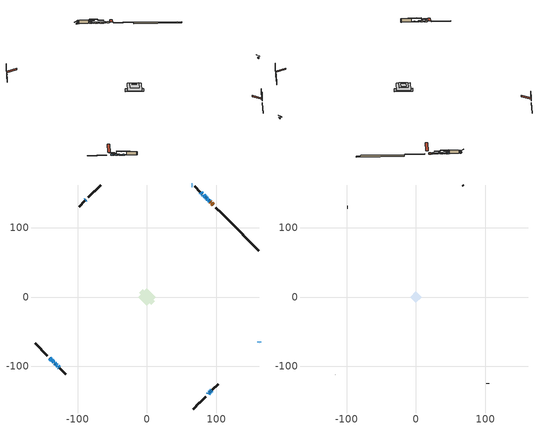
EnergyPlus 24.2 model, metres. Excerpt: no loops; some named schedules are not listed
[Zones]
conditioned space
 floor adiabatic (AdiabaticFloorConstruction): -12.72,0 0,12.72 12.72,0 0,-12.72 z3.09
 floor foundation (Slab1 construction): -10.88,5.91 -5.91,10.88 10.88,-5.91 5.91,-10.88 z-1.7
 wall outside (RimJoist1 construction): 66.91,-161.53 75.59,-152.85 / -161.53,-66.91 -152.85,-75.59 / -66.91,161.53 -75.59,152.85 / 117.34,111.1 108.66,119.79 z0.65:0.95
 wall outside (RimJoist2 construction): 76.25,-152.19 84.85,-143.6 / -152.19,-76.25 -143.6,-84.85 / -76.25,152.19 -84.85,143.6 / 108,120.44 99.4,129.04 z0.65:0.95
 wall outside (AdiabaticWallConstruction 1): 95.72,132.73 93.44,135.01 / 92.78,135.66 92.28,136.16 / 91.62,136.82 91.03,137.42 z0.65:2.68
 wall outside (AdiabaticWallConstruction): 90.37,138.07 89.51,138.93 / -136.16,-92.28 -134.68,-93.76 / -129.05,-99.39 -127.9,-100.54 z0.65:1.87; 88.85,139.59 87.23,141.22 z0.65:1.99; -88.53,139.91 -88.96,139.49 / 78.47,149.97 77.66,150.78 z0.65:2.01; 88.53,-139.91 89.34,-139.1 / -139.91,-88.53 -138.28,-90.16 / 161.53,-65.42 161.53,-64.86 / 80.6,147.84 80.21,148.24 / 65.42,161.53 64.86,161.53 z0.65:2; -137.63,-90.82 -136.82,-91.62 z0.65:1.39; 161.53,-66.91 161.53,-66.35 / 86.57,141.87 86.18,142.27 / 66.91,161.53 66.35,161.53 / 90,-138.45 90.79,-137.65 z0.65:1.78; 85.52,142.92 84.72,143.72 / 84.06,144.38 82.72,145.72 / 91.45,-137 92.24,-136.2 / -134.02,-94.42 -133.65,-94.8 / -132.99,-95.45 -131.98,-96.46 z0.65:1.77; 82.07,146.38 81.26,147.19 / 92.89,-135.55 93.7,-134.74 / -131.33,-97.12 -129.71,-98.73 / -127.25,-101.2 -126.29,-102.15 z0.65:1.16; 79.55,148.89 79.13,149.32 z0.65:2.14
 wall outside (Wall1 construction): 94.36,-134.08 102.75,-125.7 / -125.64,-102.81 -117.25,-111.19 / -89.61,138.83 -98,130.44 / 77.01,151.44 68.62,159.82 z0.65:5.53
 wall foundation (FoundationWall1 construction): 118,110.45,-1.7 118,110.45,0.65 157.18,71.26,0.65 157.18,71.26,-0.12 161.53,66.91,-0.12 161.53,66.91,-1.7
 window (WindowConstruction 20): 90.37,138.07 89.51,138.93 z0.65:1.87
 window (WindowConstruction 5): 88.85,139.59 87.23,141.22 z0.65:1.99
 window (WindowConstruction 6): -88.53,139.91 -88.96,139.49 z0.65:2.01
 window (WindowConstruction 7): 88.53,-139.91 89.34,-139.1 z0.65:2
 window (WindowConstruction 8): -139.91,-88.53 -138.28,-90.16 z0.65:2
 window (WindowConstruction 9): -137.63,-90.82 -136.82,-91.62 z0.65:1.39
 window (WindowConstruction 10): -136.16,-92.28 -134.68,-93.76 z0.65:1.87
 window (WindowConstruction 11): 161.53,-66.91 161.53,-66.35 z0.65:1.78
 window (WindowConstruction 12): 86.57,141.87 86.18,142.27 z0.65:1.78
 window (WindowConstruction 13): 66.91,161.53 66.35,161.53 z0.65:1.78
 window (WindowConstruction 14): 85.52,142.92 84.72,143.72 z0.65:1.77
 window (WindowConstruction 15): 84.06,144.38 82.72,145.72 z0.65:1.77
 window (WindowConstruction 16): 90,-138.44 90.79,-137.65 z0.65:1.78
 window (WindowConstruction 17): 91.45,-137 92.24,-136.21 z0.65:1.77
 window (WindowConstruction 18): -134.02,-94.42 -133.65,-94.8 z0.65:1.77
 window (WindowConstruction 19): -132.99,-95.45 -131.98,-96.46 z0.65:1.77
 window (WindowConstruction 22): 82.07,146.38 81.26,147.18 z0.65:1.16
 window (WindowConstruction 23): 92.89,-135.55 93.7,-134.74 z0.65:1.16
 window (WindowConstruction 24): -131.33,-97.12 -129.71,-98.73 z0.65:1.16
 window (WindowConstruction 21): -129.05,-99.39 -127.9,-100.54 z0.65:1.87
 window (WindowConstruction 25): -127.25,-101.2 -126.29,-102.15 z0.65:1.16
 window (WindowConstruction): 161.53,-65.42 161.53,-64.86 z0.65:2
 window (WindowConstruction 1): 80.6,147.84 80.21,148.24 z0.65:2
 window (WindowConstruction 2): 65.42,161.53 64.86,161.53 z0.65:2
 window (WindowConstruction 3): 79.55,148.89 79.13,149.31 z0.65:2.14
 window (WindowConstruction 4): 78.47,149.97 77.66,150.78 z0.65:2.01
 door (Door): 95.72,132.73 93.44,135.01 z0.65:2.68
 door (Door 1): 92.78,135.67 92.28,136.16 z0.65:2.68
 door (Door 2): 91.62,136.82 91.03,137.41 z0.65:2.68
 ceiling adiabatic (AdiabaticFloorConstruction): 0,-12.72 12.72,0 0,12.72 -12.72,0 z3.09
attic - vented
 floor to conditioned space (Floor1 construction Reversed): -4.39,0 0,4.39 4.39,0 0,-4.39 z5.53
 floor to conditioned space (Floor2 construction Reversed): -8.13,0 0,8.13 8.13,0 0,-8.13 z5.53
 wall outside (Wall4 construction): 103.4,-125.04 103.8,-124.64 / -116.6,-111.85 -116.2,-112.25 / -98.66,129.79 -99.05,129.39 / 67.96,160.48 67.57,160.88 z0.65:5.53
 roof outside (Roof1 construction): 87.88,-140.57,5.53 78.88,-131.57,9.77 76.51,-133.94,9.77 85.51,-142.94,5.53; -140.57,-87.88,5.53 -131.57,-78.88,9.77 -133.94,-76.51,9.77 -142.94,-85.51,5.53; -87.88,140.57,5.53 -78.88,131.57,9.77 -76.51,133.94,9.77 -85.51,142.94,5.53; 96.37,132.07,5.53 87.37,123.07,9.77 89.74,120.7,9.77 98.74,129.7,5.53
shading: 85.36,143.08 90.72,137.72 91.01,138.02 85.65,143.37 z4.62; -90.82,137.62 -86.67,141.78 -86.96,142.07 -91.11,137.91 z4.65; 91.21,-137.24 86.67,-141.78 86.96,-142.07 91.5,-137.53 z4.64; -136.42,-92.03 -141.78,-86.67 -142.07,-86.96 -136.71,-92.32 z4.64; -134.95,-93.49 -139.49,-88.95 -139.78,-89.24 -135.24,-93.78 z4.03; 161.53,-66.15 161.53,-67.11 161.95,-67.11 161.95,-66.15 z1.98; 86.03,142.41 86.71,141.73 87,142.02 86.32,142.7 z1.98; 66.15,161.53 67.11,161.53 67.11,161.95 66.15,161.95 z1.98; 84.58,143.87 85.66,142.78 85.95,143.07 84.87,144.16 z1.97; 82.58,145.86 84.2,144.24 84.5,144.53 82.87,146.15 z1.97; 92.66,-135.79 88.13,-140.31 88.42,-140.6 92.95,-136.08 z4.42; 92.38,-136.06 91.3,-137.14 91.6,-137.43 92.67,-136.35 z1.97; -133.5,-94.94 -134.17,-94.28 -134.46,-94.57 -133.79,-95.23 z1.97; -131.84,-96.6 -133.13,-95.31 -133.42,-95.6 -132.13,-96.89 z1.97; 77.67,150.78 85.66,142.78 85.95,143.07 77.96,151.07 z6.24; 97.3,-131.15 89.3,-139.14 89.59,-139.43 97.59,-131.44 z6.24; -126.12,-102.33 -134.92,-93.53 -135.21,-93.82 -126.41,-102.62 z6.24; -122.7,-105.74 -130.84,-97.6 -131.13,-97.89 -122.99,-106.03 z6.24; 161.53,-62.23 161.53,-68.06 161.95,-68.06 161.95,-62.23 z4.64; 78.34,150.1 82.47,145.97 82.76,146.27 78.63,150.39 z4.64; 62.23,161.53 68.06,161.53 68.06,161.95 62.23,161.95 z4.64; 77.26,151.18 81.42,147.03 81.71,147.32 77.55,151.47 z4.78; 75.8,152.65 80.34,148.11 80.63,148.4 76.09,152.94 z4.65
[Building]
Building 1: Terrain=Suburbs
[Site:Location]
Montreal Intl AP_QC: Latitude {deg}=45.47; Longitude {deg}=-73.74; Time Zone {hr}=-5; Elevation {m}=36; Keep Site Location Information=Yes
[Site:GroundTemperature:Shallow]
2.07863, -0.316383, -0.508184, 0.628371, 5.19101, 9.73239, 13.6695, 16.1636, 16.3755, 14.347, 10.5102, 6.10817
[Site:WaterMainsTemperature]
Calculation Method=Schedule; Temperature Schedule=mains temperature schedule
[Material] Roughness=Rough; Thermal Absorptance=0.9
Name | Thickness {m} | Conductivity {W/m-K} | Density {kg/m3} | Specific Heat {J/kg-K} | Solar Absorptance | Visible Absorptance
asphalt or fiberglass shingles | 0.00635 | 0.162714 | 1121.4 | 1465.45 | 0.4 | 0.4
ceiling loosefill ins | 0.169333 | 0.0480833 | 16.02 | 1046.75 | 0.7 | 0.7
ceiling stud and cavity | 0.1397 | 0.102239 | 65.682 | 1177.47 | 0.7 | 0.7
ceiling stud and cavity 1 | 0.1397 | 0.0926836 | 65.682 | 1177.47 | 0.7 | 0.7
concrete 4.0 in. | 0.1016 | 1.803125 | 2242.8 | 837.4 | 0.7 | 0.7
concrete 8.0 in. | 0.2032 | 1.803125 | 2242.8 | 837.4 | 0.7 | 0.7
door material | 0.04445 | 0.188738 | 512.64 | 1214.23 | 0.7 | 0.7
door material 1 | 0.04445 | 0.053851 | 512.64 | 1214.23 | 0.7 | 0.7
door material 2 | 0.04445 | 0.20624 | 512.64 | 1214.23 | 0.7 | 0.7
exterior vertical ins | 0.071619 | 0.029427 | 32.04 | 1214.23 | 0.7 | 0.7
floor covering | 0.0127 | 0.0433444 | 54.468 | 1339.84 | 0.6 | 0.6
floor rigid ins; wall rigid ins 1 | 0.512978 | 0.029427 | 32.04 | 1214.23 | 0.7 | 0.7
floor stud and cavity | 0.1397 | 1.75129 | 37.0049 | 1207.88 | 0.7 | 0.7
furniture material conditioned space 1 | 0.1524 | 0.115458 | 640.8 | 1214.23 | 0.6 | 0.6
gypsum board | 0.0127 | 0.160291 | 801 | 837.4 | 0.6 | 0.6
gypsum board 1 | 0.0127 | 0.160291 | 801 | 837.4 | 0.7 | 0.7
osb sheathing 0.5 in. | 0.0127 | 0.115458 | 512.64 | 1214.23 | 0.7 | 0.7
osb sheathing 0.75 in. | 0.01905 | 0.115458 | 512.64 | 1214.23 | 0.7 | 0.7
osb sheathing 2.0 in. | 0.0508 | 0.115458 | 512.64 | 1214.23 | 0.7 | 0.7
rim joist rigid ins; wall rigid ins | 0.051816 | 0.029427 | 32.04 | 1214.23 | 0.7 | 0.7
rim joist stud and cavity | 0.0508 | 0.0346098 | 125.044 | 1163.47 | 0.6 | 0.6
rim joist stud and cavity 1 | 0.0508 | 0.265703 | 125.044 | 1163.47 | 0.6 | 0.6
wall stud and cavity | 0.1397 | 0.148021 | 139.0536 | 1170.24 | 0.7 | 0.7
wall stud and cavity 1 | 0.0889 | 6.9971 | 50.32683 | 1063.81 | 0.6 | 0.6
wall stud and cavity 2 | 0.0889 | 0.380278 | 52.3479 | 1209.89 | 0.7 | 0.7
wall stud and cavity 3 | 0.0889 | 0.391764 | 83.0341 | 1211.67 | 0.7 | 0.7
wood siding | 0.0254 | 0.102417 | 544.68 | 1172.36 | 0.4 | 0.4
wood siding 1 | 0.00254 | 0.102417 | 544.68 | 1172.36 | 0.4 | 0.4
wood siding 2; wood siding 3; wood siding 4 | 0.0254 | 0.102417 | 544.68 | 1172.36 | 0.7 | 0.7
[WindowMaterial:SimpleGlazingSystem]
Name | U-Factor {W/m2-K} | Solar Heat Gain Coefficient
WindowMaterial | 3.09281 | 0.52
WindowMaterial 1 | 4.78428 | 0.66
WindowMaterial 10 | 3.05136 | 0.62
WindowMaterial 11 | 3.09792 | 0.5
WindowMaterial 12 | 3.05704 | 0.61
WindowMaterial 13 | 3.13653 | 0.62
WindowMaterial 14 | 2.14401 | 0.51
WindowMaterial 15 | 2.98833 | 0.6
WindowMaterial 16 | 2.983789 | 0.61
WindowMaterial 2 | 3.653793 | 0.7
WindowMaterial 3 | 3.909303 | 0.71
WindowMaterial 4 | 4.8263 | 0.65
WindowMaterial 5 | 3.05817 | 0.6
WindowMaterial 6 | 3.04 | 0.64
WindowMaterial 7 | 3.07975 | 0.55
WindowMaterial 8 | 3.063281 | 0.59
WindowMaterial 9 | 3.09508 | 0.51
[Construction]
AdiabaticFloorConstruction: floor stud and cavity, floor rigid ins, osb sheathing 0.75 in., floor covering
AdiabaticWallConstruction: wood siding 3, wall rigid ins 1, wall stud and cavity 2, gypsum board
AdiabaticWallConstruction 1: wood siding 4, wall rigid ins 1, wall stud and cavity 2, gypsum board
Door: door material
Door 1: door material 1
Door 2: door material 2
Floor1 construction Reversed: gypsum board, ceiling stud and cavity, ceiling loosefill ins
Floor2 construction Reversed: gypsum board, ceiling stud and cavity 1, ceiling loosefill ins
FoundationWall1 construction: concrete 8.0 in., gypsum board 1
furniture construction conditioned space 1: furniture material conditioned space 1
PartitionWallConstruction: gypsum board, wall stud and cavity 3, gypsum board
RimJoist1 construction: wood siding 2, rim joist rigid ins, osb sheathing 2.0 in., rim joist stud and cavity
RimJoist2 construction: wood siding 2, rim joist rigid ins, osb sheathing 2.0 in., rim joist stud and cavity 1
Roof1 construction: asphalt or fiberglass shingles
Slab1 construction: concrete 4.0 in.
Wall1 construction: wood siding, wall rigid ins, osb sheathing 0.5 in., wall stud and cavity, gypsum board
Wall4 construction: wood siding 1, wall stud and cavity 1
WindowConstruction; WindowConstruction 1; WindowConstruction 2: WindowMaterial
WindowConstruction 10; WindowConstruction 14; WindowConstruction 16; WindowConstruction 17: WindowMaterial 8
WindowConstruction 11; WindowConstruction 12; WindowConstruction 13: WindowMaterial 9
WindowConstruction 15: WindowMaterial 10
WindowConstruction 18: WindowMaterial 11
WindowConstruction 19: WindowMaterial 12
WindowConstruction 20: WindowMaterial 13
WindowConstruction 21: WindowMaterial 14
WindowConstruction 22; WindowConstruction 23; WindowConstruction 24: WindowMaterial 15
WindowConstruction 25: WindowMaterial 16
WindowConstruction 3: WindowMaterial 1
WindowConstruction 4: WindowMaterial 2
WindowConstruction 5: WindowMaterial 3
WindowConstruction 6: WindowMaterial 4
WindowConstruction 7: WindowMaterial 5
WindowConstruction 8: WindowMaterial 6
WindowConstruction 9: WindowMaterial 7
[Zone] Multiplier=1; Part of Total Floor Area=Yes
Name | Volume {m3}
attic - vented | 117.595
conditioned space | 1213.5
[Space]
Name | Zone | Volume {m3}
attic - vented 1 | attic - vented | 117.595
conditioned space 1 | conditioned space | 1213.5
[ZoneInfiltration:EffectiveLeakageArea]
infil attic - vented 1: Zone or Space=attic - vented 1; Schedule=Always On Discrete; Effective Air Leakage Area {cm2}=6830; Stack Coefficient=0.000634139; Wind Coefficient=1.70142e-05
[ZoneMixing]
whole house fan mix: Zone or Space=attic - vented; Schedule=Always On Continuous; Design Flow Rate Calculation Method=Flow/Zone; Design Flow Rate {m3/s}=0; Source Zone or Space=conditioned space
[SurfaceProperty:ExposedFoundationPerimeter]
Slab1: Exposed Perimeter Calculation Method=TotalExposedPerimeter; Total Exposed Perimeter {m}=61.571
[InternalMass] Zone or ZoneList=conditioned space; Space or SpaceList=conditioned space 1
Name | Construction | Surface Area {m2}
furniture mass conditioned space 1 | furniture construction conditioned space 1 | 196.292
partition wall mass | PartitionWallConstruction | 490.73
[Lights]
interior lighting: Zone or ZoneList or Space or SpaceList=conditioned space 1; Schedule=interior lighting schedule; Design Level Calculation Method=LightingLevel; Lighting Level {W}=343.2; Return Air Fraction=0; Fraction Radiant=0.6; Fraction Visible=0.2; Fraction Replaceable=1
[People]
occupants: Zone or ZoneList or Space or SpaceList=conditioned space 1; Number of People Schedule=occupants schedule; Number of People Calculation Method=People; Number of People=3; Fraction Radiant=0.314171; Sensible Heat Fraction=0.56303; Activity Level Schedule=occupants activity schedule; Carbon Dioxide Generation Rate {m3/s-W}=0; Enable ASHRAE 55 Comfort Warnings=No; Mean Radiant Temperature Calculation Type=EnclosureAveraged
[ElectricEquipment] Zone or ZoneList or Space or SpaceList=conditioned space 1; Design Level Calculation Method=EquipmentLevel
Name | Schedule | Design Level {W} | Fraction Latent | Fraction Radiant | Fraction Lost
clothes dryer | clothes dryer schedule | 140.772 | 0.015 | 0.081 | 0.85
clothes washer | clothes washer schedule | 32.1985 | 0.03 | 0.162 | 0.7
cooking range | cooking range schedule | 215.147 | 0.08 | 0.432 | 0.2
dishwasher | dishwasher schedule | 66.8632 | 0.3 | 0.18 | 0.4
fridge | fridge schedule | 72.9452 | 0 | 0.6 | 0
mech vent bath fan 0 | mech vent bath fan 0 schedule | 50.2 | 0 | 0 | 1
mech vent bath fan 1 | mech vent bath fan 1 schedule | 50.2 | 0 | 0 | 1
mech vent bath fan 2 | mech vent bath fan 2 schedule | 50.2 | 0 | 0 | 1
mech vent bath fan 3 | mech vent bath fan 3 schedule | 50.2 | 0 | 0 | 1
mech vent bath fan 4 | mech vent bath fan 4 schedule | 50.2 | 0 | 0 | 1
mech vent house fan | mech vent house fan schedule | 0.95 | 0 | 0 | 1
mech vent house fan cfis | mech vent house fan cfis schedule | 0 | 0 | 0 | 0
mech vent range fan 0 | mech vent range fan 0 schedule | 57 | 0 | 0 | 1
misc plug loads | misc plug loads schedule | 494.7 | 0.045 | 0.513 | 0.1
whole house fan | Always On Discrete | 0 | 0 | 0 | 1
[OtherEquipment] Zone or ZoneList or Space or SpaceList=conditioned space 1; Design Level Calculation Method=EquipmentLevel
Name | Fuel Type | Schedule | Design Level {W} | Fraction Latent | Fraction Radiant | Fraction Lost
clothes dryer 1 | Electricity | clothes dryer schedule | 0 | 0.015 | 0.081 | 0.85
cooking range 1 | Electricity | cooking range schedule | 0 | 0.08 | 0.432 | 0.2
general water use latent | None | general water use schedule | 62.594 | 1 | 0 | 0
general water use sensible | None | general water use schedule | -61.6891 | 0 | 0.6 | 0
mech vent house fan latent load | None | Always On Discrete | 0 | 1 | 0 | 0
mech vent house fan sensible load | None | Always On Discrete | 0 | 0 | 0 | 0
water heater energy adjustment1 | Electricity | Always On Discrete | 0.01 | 0 | 0 | 1
[ZoneInfiltration:DesignFlowRate] Zone or ZoneList or Space or SpaceList=conditioned space 1; Schedule=Always On Discrete; Design Flow Rate Calculation Method=Flow/Zone; Design Flow Rate {m3/s}=0
infil flow; natural vent flow; whole house fan flow
[Foundation:Kiva]
Foundation Kiva 1: Initial Indoor Air Temperature {C}=18; Wall Height Above Grade {m}=0.650016; Wall Depth Below Slab {m}=0.2032; Custom Block Material Name 1=exterior vertical ins; Custom Block Depth 1 {m}=2.350008; Custom Block X Position 1 {m}=0.2159; Custom Block Z Position 1 {m}=0
[Foundation:Kiva:Settings]
Soil Conductivity {W/m-K}=0.849921; Soil Density {kg/m3}=1842.3; Soil Specific Heat {J/kg-K}=418.7; Ground Solar Absorptivity=0.9; Ground Thermal Absorptivity=0.9; Ground Surface Roughness {m}=0.03; Far-Field Width {m}=40; Deep-Ground Boundary Condition=ZeroFlux; Deep-Ground Depth {m}=40; Minimum Cell Dimension {m}=0.2; Maximum Cell Growth Coefficient=3; Simulation Timestep=Timestep
[Exterior:Lights]
exterior lighting: Schedule=exterior lighting schedule; Design Level {W}=75.6
[Schedule:Constant]
Name | Hourly Value
Always On Continuous; mech vent house fan schedule; mech vent house fan cfis schedule; Always On Discrete | 1
occupants activity schedule | 117.228
fridge schedule | 0
[Schedule:Week:Daily]
interior lighting schedule Week Rule - Jan1-Jan27: interior lighting schedule day, interior lighting schedule day, interior lighting schedule day, interior lighting schedule day, interior lighting schedule day, interior lighting schedule day, interior lighting schedule day, interior lighting schedule default day, interior lighting schedule default day, interior lighting schedule default day, interior lighting schedule default day, interior lighting schedule default day
interior lighting schedule Week Rule - Jan28-Feb3: interior lighting schedule day, interior lighting schedule day, interior lighting schedule day, interior lighting schedule day, interior lighting schedule day 1, interior lighting schedule day 1, interior lighting schedule day 1, interior lighting schedule default day, interior lighting schedule default day, interior lighting schedule default day, interior lighting schedule default day, interior lighting schedule default day
interior lighting schedule Week Rule - Feb4-Feb24: interior lighting schedule day 1, interior lighting schedule day 1, interior lighting schedule day 1, interior lighting schedule day 1, interior lighting schedule day 1, interior lighting schedule day 1, interior lighting schedule day 1, interior lighting schedule default day, interior lighting schedule default day, interior lighting schedule default day, interior lighting schedule default day, interior lighting schedule default day
interior lighting schedule Week Rule - Feb25-Mar3: interior lighting schedule day 1, interior lighting schedule day 1, interior lighting schedule day 1, interior lighting schedule day 1, interior lighting schedule day 2, interior lighting schedule day 2, interior lighting schedule day 2, interior lighting schedule default day, interior lighting schedule default day, interior lighting schedule default day, interior lighting schedule default day, interior lighting schedule default day
interior lighting schedule Week Rule - Mar4-Mar31: interior lighting schedule day 2, interior lighting schedule day 2, interior lighting schedule day 2, interior lighting schedule day 2, interior lighting schedule day 2, interior lighting schedule day 2, interior lighting schedule day 2, interior lighting schedule default day, interior lighting schedule default day, interior lighting schedule default day, interior lighting schedule default day, interior lighting schedule default day
interior lighting schedule Week Rule - Apr1-Apr28: interior lighting schedule day 3, interior lighting schedule day 3, interior lighting schedule day 3, interior lighting schedule day 3, interior lighting schedule day 3, interior lighting schedule day 3, interior lighting schedule day 3, interior lighting schedule default day, interior lighting schedule default day, interior lighting schedule default day, interior lighting schedule default day, interior lighting schedule default day
interior lighting schedule Week Rule - Apr29-May5: interior lighting schedule day 3, interior lighting schedule day 3, interior lighting schedule day 4, interior lighting schedule day 4, interior lighting schedule day 4, interior lighting schedule day 4, interior lighting schedule day 4, interior lighting schedule default day, interior lighting schedule default day, interior lighting schedule default day, interior lighting schedule default day, interior lighting schedule default day
interior lighting schedule Week Rule - May6-May26: interior lighting schedule day 4, interior lighting schedule day 4, interior lighting schedule day 4, interior lighting schedule day 4, interior lighting schedule day 4, interior lighting schedule day 4, interior lighting schedule day 4, interior lighting schedule default day, interior lighting schedule default day, interior lighting schedule default day, interior lighting schedule default day, interior lighting schedule default day
interior lighting schedule Week Rule - May27-Jun2: interior lighting schedule day 4, interior lighting schedule day 4, interior lighting schedule day 4, interior lighting schedule day 4, interior lighting schedule day 4, interior lighting schedule day 5, interior lighting schedule day 5, interior lighting schedule default day, interior lighting schedule default day, interior lighting schedule default day, interior lighting schedule default day, interior lighting schedule default day
interior lighting schedule Week Rule - Jun3-Jun30: interior lighting schedule day 5, interior lighting schedule day 5, interior lighting schedule day 5, interior lighting schedule day 5, interior lighting schedule day 5, interior lighting schedule day 5, interior lighting schedule day 5, interior lighting schedule default day, interior lighting schedule default day, interior lighting schedule default day, interior lighting schedule default day, interior lighting schedule default day
interior lighting schedule Week Rule - Jul1-Jul28: interior lighting schedule day 6, interior lighting schedule day 6, interior lighting schedule day 6, interior lighting schedule day 6, interior lighting schedule day 6, interior lighting schedule day 6, interior lighting schedule day 6, interior lighting schedule default day, interior lighting schedule default day, interior lighting schedule default day, interior lighting schedule default day, interior lighting schedule default day
interior lighting schedule Week Rule - Jul29-Aug4: interior lighting schedule day 6, interior lighting schedule day 6, interior lighting schedule day 6, interior lighting schedule day 7, interior lighting schedule day 7, interior lighting schedule day 7, interior lighting schedule day 7, interior lighting schedule default day, interior lighting schedule default day, interior lighting schedule default day, interior lighting schedule default day, interior lighting schedule default day
interior lighting schedule Week Rule - Aug5-Aug25: interior lighting schedule day 7, interior lighting schedule day 7, interior lighting schedule day 7, interior lighting schedule day 7, interior lighting schedule day 7, interior lighting schedule day 7, interior lighting schedule day 7, interior lighting schedule default day, interior lighting schedule default day, interior lighting schedule default day, interior lighting schedule default day, interior lighting schedule default day
interior lighting schedule Week Rule - Aug26-Sep1: interior lighting schedule day 7, interior lighting schedule day 7, interior lighting schedule day 7, interior lighting schedule day 7, interior lighting schedule day 7, interior lighting schedule day 7, interior lighting schedule day 8, interior lighting schedule default day, interior lighting schedule default day, interior lighting schedule default day, interior lighting schedule default day, interior lighting schedule default day
interior lighting schedule Week Rule - Sep2-Sep29: interior lighting schedule day 8, interior lighting schedule day 8, interior lighting schedule day 8, interior lighting schedule day 8, interior lighting schedule day 8, interior lighting schedule day 8, interior lighting schedule day 8, interior lighting schedule default day, interior lighting schedule default day, interior lighting schedule default day, interior lighting schedule default day, interior lighting schedule default day
interior lighting schedule Week Rule - Sep30-Oct6: interior lighting schedule day 8, interior lighting schedule day 9, interior lighting schedule day 9, interior lighting schedule day 9, interior lighting schedule day 9, interior lighting schedule day 9, interior lighting schedule day 9, interior lighting schedule default day, interior lighting schedule default day, interior lighting schedule default day, interior lighting schedule default day, interior lighting schedule default day
interior lighting schedule Week Rule - Oct7-Oct27: interior lighting schedule day 9, interior lighting schedule day 9, interior lighting schedule day 9, interior lighting schedule day 9, interior lighting schedule day 9, interior lighting schedule day 9, interior lighting schedule day 9, interior lighting schedule default day, interior lighting schedule default day, interior lighting schedule default day, interior lighting schedule default day, interior lighting schedule default day
interior lighting schedule Week Rule - Oct28-Nov3: interior lighting schedule day 9, interior lighting schedule day 9, interior lighting schedule day 9, interior lighting schedule day 9, interior lighting schedule day 10, interior lighting schedule day 10, interior lighting schedule day 10, interior lighting schedule default day, interior lighting schedule default day, interior lighting schedule default day, interior lighting schedule default day, interior lighting schedule default day
interior lighting schedule Week Rule - Nov4-Nov24: interior lighting schedule day 10, interior lighting schedule day 10, interior lighting schedule day 10, interior lighting schedule day 10, interior lighting schedule day 10, interior lighting schedule day 10, interior lighting schedule day 10, interior lighting schedule default day, interior lighting schedule default day, interior lighting schedule default day, interior lighting schedule default day, interior lighting schedule default day
interior lighting schedule Week Rule - Nov25-Dec1: interior lighting schedule day 10, interior lighting schedule day 10, interior lighting schedule day 10, interior lighting schedule day 10, interior lighting schedule day 10, interior lighting schedule day 10, interior lighting schedule day 11, interior lighting schedule default day, interior lighting schedule default day, interior lighting schedule default day, interior lighting schedule default day, interior lighting schedule default day
interior lighting schedule Week Rule - Dec2-Dec31: interior lighting schedule day 11, interior lighting schedule day 11, interior lighting schedule day 11, interior lighting schedule day 11, interior lighting schedule day 11, interior lighting schedule day 11, interior lighting schedule day 11, interior lighting schedule default day, interior lighting schedule default day, interior lighting schedule default day, interior lighting schedule default day, interior lighting schedule default day
occupants schedule Week Rule - Jan1-Dec31: occupants schedule day, occupants schedule day, occupants schedule day, occupants schedule day, occupants schedule day, occupants schedule day, occupants schedule day, occupants schedule default day, occupants schedule default day, occupants schedule default day, occupants schedule default day, occupants schedule default day
clothes dryer schedule Week Rule - Jan1-Dec31: clothes dryer schedule day, clothes dryer schedule day, clothes dryer schedule day, clothes dryer schedule day, clothes dryer schedule day, clothes dryer schedule day, clothes dryer schedule day, clothes dryer schedule default day, clothes dryer schedule default day, clothes dryer schedule default day, clothes dryer schedule default day, clothes dryer schedule default day
clothes washer schedule Week Rule - Jan1-Dec31: clothes washer schedule day, clothes washer schedule day, clothes washer schedule day, clothes washer schedule day, clothes washer schedule day, clothes washer schedule day, clothes washer schedule day, clothes washer schedule default day, clothes washer schedule default day, clothes washer schedule default day, clothes washer schedule default day, clothes washer schedule default day
cooking range schedule Week Rule - Jan1-Dec31: cooking range schedule day, cooking range schedule day, cooking range schedule day, cooking range schedule day, cooking range schedule day, cooking range schedule day, cooking range schedule day, cooking range schedule default day, cooking range schedule default day, cooking range schedule default day, cooking range schedule default day, cooking range schedule default day
dishwasher schedule Week Rule - Jan1-Dec31: dishwasher schedule day, dishwasher schedule day, dishwasher schedule day, dishwasher schedule day, dishwasher schedule day, dishwasher schedule day, dishwasher schedule day, dishwasher schedule default day, dishwasher schedule default day, dishwasher schedule default day, dishwasher schedule default day, dishwasher schedule default day
mech vent bath fan 0 schedule Week Rule - Jan1-Dec31: mech vent bath fan 0 schedule day, mech vent bath fan 0 schedule day, mech vent bath fan 0 schedule day, mech vent bath fan 0 schedule day, mech vent bath fan 0 schedule day, mech vent bath fan 0 schedule day, mech vent bath fan 0 schedule day, mech vent bath fan 0 schedule default day, mech vent bath fan 0 schedule default day, mech vent bath fan 0 schedule default day, mech vent bath fan 0 schedule default day, mech vent bath fan 0 schedule default day
mech vent bath fan 1 schedule Week Rule - Jan1-Dec31: mech vent bath fan 1 schedule day, mech vent bath fan 1 schedule day, mech vent bath fan 1 schedule day, mech vent bath fan 1 schedule day, mech vent bath fan 1 schedule day, mech vent bath fan 1 schedule day, mech vent bath fan 1 schedule day, mech vent bath fan 1 schedule default day, mech vent bath fan 1 schedule default day, mech vent bath fan 1 schedule default day, mech vent bath fan 1 schedule default day, mech vent bath fan 1 schedule default day
mech vent bath fan 2 schedule Week Rule - Jan1-Dec31: mech vent bath fan 2 schedule day, mech vent bath fan 2 schedule day, mech vent bath fan 2 schedule day, mech vent bath fan 2 schedule day, mech vent bath fan 2 schedule day, mech vent bath fan 2 schedule day, mech vent bath fan 2 schedule day, mech vent bath fan 2 schedule default day, mech vent bath fan 2 schedule default day, mech vent bath fan 2 schedule default day, mech vent bath fan 2 schedule default day, mech vent bath fan 2 schedule default day
mech vent bath fan 3 schedule Week Rule - Jan1-Dec31: mech vent bath fan 3 schedule day, mech vent bath fan 3 schedule day, mech vent bath fan 3 schedule day, mech vent bath fan 3 schedule day, mech vent bath fan 3 schedule day, mech vent bath fan 3 schedule day, mech vent bath fan 3 schedule day, mech vent bath fan 3 schedule default day, mech vent bath fan 3 schedule default day, mech vent bath fan 3 schedule default day, mech vent bath fan 3 schedule default day, mech vent bath fan 3 schedule default day
mech vent bath fan 4 schedule Week Rule - Jan1-Dec31: mech vent bath fan 4 schedule day, mech vent bath fan 4 schedule day, mech vent bath fan 4 schedule day, mech vent bath fan 4 schedule day, mech vent bath fan 4 schedule day, mech vent bath fan 4 schedule day, mech vent bath fan 4 schedule day, mech vent bath fan 4 schedule default day, mech vent bath fan 4 schedule default day, mech vent bath fan 4 schedule default day, mech vent bath fan 4 schedule default day, mech vent bath fan 4 schedule default day
mech vent range fan 0 schedule Week Rule - Jan1-Dec31: mech vent range fan 0 schedule day, mech vent range fan 0 schedule day, mech vent range fan 0 schedule day, mech vent range fan 0 schedule day, mech vent range fan 0 schedule day, mech vent range fan 0 schedule day, mech vent range fan 0 schedule day, mech vent range fan 0 schedule default day, mech vent range fan 0 schedule default day, mech vent range fan 0 schedule default day, mech vent range fan 0 schedule default day, mech vent range fan 0 schedule default day
misc plug loads schedule Week Rule - Jan1-Dec31: misc plug loads schedule day, misc plug loads schedule day, misc plug loads schedule day, misc plug loads schedule day, misc plug loads schedule day, misc plug loads schedule day, misc plug loads schedule day, misc plug loads schedule default day, misc plug loads schedule default day, misc plug loads schedule default day, misc plug loads schedule default day, misc plug loads schedule default day
general water use schedule Week Rule - Jan1-Dec31: general water use schedule day, general water use schedule day, general water use schedule day, general water use schedule day, general water use schedule day, general water use schedule day, general water use schedule day, general water use schedule default day, general water use schedule default day, general water use schedule default day, general water use schedule default day, general water use schedule default day
exterior lighting schedule Week Rule - Jan1-Jan27: exterior lighting schedule day, exterior lighting schedule day, exterior lighting schedule day, exterior lighting schedule day, exterior lighting schedule day, exterior lighting schedule day, exterior lighting schedule day, exterior lighting schedule default day, exterior lighting schedule default day, exterior lighting schedule default day, exterior lighting schedule default day, exterior lighting schedule default day
[Schedule:Year]
interior lighting schedule: interior lighting schedule Week Rule - Jan1-Jan27, 1, 1, 1, 27, interior lighting schedule Week Rule - Jan28-Feb3, 1, 28, 2, 3, interior lighting schedule Week Rule - Feb4-Feb24, 2, 4, 2, 24, interior lighting schedule Week Rule - Feb25-Mar3, 2, 25, 3, 3, interior lighting schedule Week Rule - Mar4-Mar31, 3, 4, 3, 31, interior lighting schedule Week Rule - Apr1-Apr28, 4, 1, 4, 28, interior lighting schedule Week Rule - Apr29-May5, 4, 29, 5, 5, interior lighting schedule Week Rule - May6-May26, 5, 6, 5, 26, interior lighting schedule Week Rule - May27-Jun2, 5, 27, 6, 2, interior lighting schedule Week Rule - Jun3-Jun30, 6, 3, 6, 30, interior lighting schedule Week Rule - Jul1-Jul28, 7, 1, 7, 28, interior lighting schedule Week Rule - Jul29-Aug4, 7, 29, 8, 4, interior lighting schedule Week Rule - Aug5-Aug25, 8, 5, 8, 25, interior lighting schedule Week Rule - Aug26-Sep1, 8, 26, 9, 1, interior lighting schedule Week Rule - Sep2-Sep29, 9, 2, 9, 29, interior lighting schedule Week Rule - Sep30-Oct6, 9, 30, 10, 6, interior lighting schedule Week Rule - Oct7-Oct27, 10, 7, 10, 27, interior lighting schedule Week Rule - Oct28-Nov3, 10, 28, 11, 3, interior lighting schedule Week Rule - Nov4-Nov24, 11, 4, 11, 24, interior lighting schedule Week Rule - Nov25-Dec1, 11, 25, 12, 1, interior lighting schedule Week Rule - Dec2-Dec31, 12, 2, 12, 31
occupants schedule: occupants schedule Week Rule - Jan1-Dec31, 1, 1, 12, 31
clothes dryer schedule: clothes dryer schedule Week Rule - Jan1-Dec31, 1, 1, 12, 31
clothes washer schedule: clothes washer schedule Week Rule - Jan1-Dec31, 1, 1, 12, 31
cooking range schedule: cooking range schedule Week Rule - Jan1-Dec31, 1, 1, 12, 31
dishwasher schedule: dishwasher schedule Week Rule - Jan1-Dec31, 1, 1, 12, 31
mech vent bath fan 0 schedule: mech vent bath fan 0 schedule Week Rule - Jan1-Dec31, 1, 1, 12, 31
mech vent bath fan 1 schedule: mech vent bath fan 1 schedule Week Rule - Jan1-Dec31, 1, 1, 12, 31
mech vent bath fan 2 schedule: mech vent bath fan 2 schedule Week Rule - Jan1-Dec31, 1, 1, 12, 31
mech vent bath fan 3 schedule: mech vent bath fan 3 schedule Week Rule - Jan1-Dec31, 1, 1, 12, 31
mech vent bath fan 4 schedule: mech vent bath fan 4 schedule Week Rule - Jan1-Dec31, 1, 1, 12, 31
mech vent range fan 0 schedule: mech vent range fan 0 schedule Week Rule - Jan1-Dec31, 1, 1, 12, 31
misc plug loads schedule: misc plug loads schedule Week Rule - Jan1-Dec31, 1, 1, 12, 31
general water use schedule: general water use schedule Week Rule - Jan1-Dec31, 1, 1, 12, 31
exterior lighting schedule: exterior lighting schedule Week Rule - Jan1-Jan27, 1, 1, 1, 27, exterior lighting schedule Week Rule - Jan28-Feb3, 1, 28, 2, 3, exterior lighting schedule Week Rule - Feb4-Feb24, 2, 4, 2, 24, exterior lighting schedule Week Rule - Feb25-Mar3, 2, 25, 3, 3, exterior lighting schedule Week Rule - Mar4-Mar31, 3, 4, 3, 31, exterior lighting schedule Week Rule - Apr1-Apr28, 4, 1, 4, 28, exterior lighting schedule Week Rule - Apr29-May5, 4, 29, 5, 5, exterior lighting schedule Week Rule - May6-May26, 5, 6, 5, 26, exterior lighting schedule Week Rule - May27-Jun2, 5, 27, 6, 2, exterior lighting schedule Week Rule - Jun3-Jun30, 6, 3, 6, 30, exterior lighting schedule Week Rule - Jul1-Jul28, 7, 1, 7, 28, exterior lighting schedule Week Rule - Jul29-Aug4, 7, 29, 8, 4, exterior lighting schedule Week Rule - Aug5-Aug25, 8, 5, 8, 25, exterior lighting schedule Week Rule - Aug26-Sep1, 8, 26, 9, 1, exterior lighting schedule Week Rule - Sep2-Sep29, 9, 2, 9, 29, exterior lighting schedule Week Rule - Sep30-Oct6, 9, 30, 10, 6, exterior lighting schedule Week Rule - Oct7-Oct27, 10, 7, 10, 27, exterior lighting schedule Week Rule - Oct28-Nov3, 10, 28, 11, 3, exterior lighting schedule Week Rule - Nov4-Nov24, 11, 4, 11, 24, exterior lighting schedule Week Rule - Nov25-Dec1, 11, 25, 12, 1, exterior lighting schedule Week Rule - Dec2-Dec31, 12, 2, 12, 31
[Schedule:Compact]
mains temperature schedule: Through: 01/01, For: AllDays, Until: 24:00, 6.56833, Through: 01/02, For: AllDays, Until: 24:00, 6.48722, Through: 01/03, For: AllDays, Until: 24:00, 6.40722, Through: 01/04, For: AllDays, Until: 24:00, 6.32889, Through: 01/05, For: AllDays, Until: 24:00, 6.25167, Through: 01/06, For: AllDays, Until: 24:00, 6.17611, Through: 01/07, For: AllDays, Until: 24:00, 6.10222, Through: 01/08, For: AllDays, Until: 24:00, 6.02944, Through: 01/09, For: AllDays, Until: 24:00, 5.95833, Through: 01/10, For: AllDays, Until: 24:00, 5.88889, Through: 01/11, For: AllDays, Until: 24:00, 5.82056, Through: 01/12, For: AllDays, Until: 24:00, 5.75444, Through: 01/13, For: AllDays, Until: 24:00, 5.68944, Through: 01/14, For: AllDays, Until: 24:00, 5.62611, Through: 01/15, For: AllDays, Until: 24:00, 5.56444, Through: 01/16, For: AllDays, Until: 24:00, 5.50444, Through: 01/17, For: AllDays, Until: 24:00, 5.44611, Through: 01/18, For: AllDays, Until: 24:00, 5.38944, Through: 01/19, For: AllDays, Until: 24:00, 5.33389, Through: 01/20, For: AllDays, Until: 24:00, 5.28111, Through: 01/21, For: AllDays, Until: 24:00, 5.22944, Through: 01/22, For: AllDays, Until: 24:00, 5.17944, Through: 01/23, For: AllDays, Until: 24:00, 5.13111, Through: 01/24, For: AllDays, Until: 24:00, 5.085, Through: 01/25, For: AllDays, Until: 24:00, 5.04056, Through: 01/26, For: AllDays, Until: 24:00, 4.99778, Through: 01/27, For: AllDays, Until: 24:00, 4.95667, Through: 01/28, For: AllDays, Until: 24:00, 4.91778, Through: 01/29, For: AllDays, Until: 24:00, 4.88056, Through: 01/30, For: AllDays, Until: 24:00, 4.845, Through: 01/31, For: AllDays, Until: 24:00, 4.81167, Through: 02/01, For: AllDays, Until: 24:00, 4.77944, Through: 02/02, For: AllDays, Until: 24:00, 4.75, Through: 02/03, For: AllDays, Until: 24:00, 4.72167, Through: 02/04, For: AllDays, Until: 24:00, 4.69611, Through: 02/05, For: AllDays, Until: 24:00, 4.67167, Through: 02/06, For: AllDays, Until: 24:00, 4.64944, Through: 02/07, For: AllDays, Until: 24:00, 4.62889, Through: 02/08, For: AllDays, Until: 24:00, 4.61056, Through: 02/09, For: AllDays, Until: 24:00, 4.59389, Through: 02/10, For: AllDays, Until: 24:00, 4.57944, Through: 02/11, For: AllDays, Until: 24:00, 4.56667, Through: 02/12, For: AllDays, Until: 24:00, 4.55611, Through: 02/13, For: AllDays, Until: 24:00, 4.54722, Through: 02/14, For: AllDays, Until: 24:00, 4.54056, Through: 02/15, For: AllDays, Until: 24:00, 4.53556, Through: 02/16, For: AllDays, Until: 24:00, 4.53278, Through: 02/17, For: AllDays, Until: 24:00, 4.53167, Through: 02/18, For: AllDays, Until: 24:00, 4.53278, Through: 02/19, For: AllDays, Until: 24:00, 4.53556, Through: 02/20, For: AllDays, Until: 24:00, 4.54056, Through: 02/21, For: AllDays, Until: 24:00, 4.54722, Through: 02/22, For: AllDays, Until: 24:00, 4.55611, Through: 02/23, For: AllDays, Until: 24:00, 4.56667, Through: 02/24, For: AllDays, Until: 24:00, 4.57944, Through: 02/25, For: AllDays, Until: 24:00, 4.59389, Through: 02/26, For: AllDays, Until: 24:00, 4.61056, Through: 02/27, For: AllDays, Until: 24:00, 4.62889, Through: 02/28, For: AllDays, Until: 24:00, 4.64889, Through: 03/01, For: AllDays, Until: 24:00, 4.67111, Through: 03/02, For: AllDays, Until: 24:00, 4.69556, Through: 03/03, For: AllDays, Until: 24:00, 4.72167, Through: 03/04, For: AllDays, Until: 24:00, 4.74944, Through: 03/05, For: AllDays, Until: 24:00, 4.77944, Through: 03/06, For: AllDays, Until: 24:00, 4.81111, Through: 03/07, For: AllDays, Until: 24:00, 4.84444, Through: 03/08, For: AllDays, Until: 24:00, 4.88, Through: 03/09, For: AllDays, Until: 24:00, 4.91722, Through: 03/10, For: AllDays, Until: 24:00, 4.95611, Through: 03/11, For: AllDays, Until: 24:00, 4.99722, Through: 03/12, For: AllDays, Until: 24:00, 5.04, Through: 03/13, For: AllDays, Until: 24:00, 5.08444, Through: 03/14, For: AllDays, Until: 24:00, 5.13056, Through: 03/15, For: AllDays, Until: 24:00, 5.17889, Through: 03/16, For: AllDays, Until: 24:00, 5.22833, Through: 03/17, For: AllDays, Until: 24:00, 5.28, Through: 03/18, For: AllDays, Until: 24:00, 5.33333, Through: 03/19, For: AllDays, Until: 24:00, 5.38833, Through: 03/20, For: AllDays, Until: 24:00, 5.445, Through: 03/21, For: AllDays, Until: 24:00, 5.50333, Through: 03/22, For: AllDays, Until: 24:00, 5.56333, Through: 03/23, For: AllDays, Until: 24:00, 5.625, Through: 03/24, For: AllDays, Until: 24:00, 5.68833, Through: 03/25, For: AllDays, Until: 24:00, 5.75333, Through: 03/26, For: AllDays, Until: 24:00, 5.81944, Through: 03/27, For: AllDays, Until: 24:00, 5.88778, Through: 03/28, For: AllDays, Until: 24:00, 5.95722, Through: 03/29, For: AllDays, Until: 24:00, 6.02833, Through: 03/30, For: AllDays, Until: 24:00, 6.10111, Through: 03/31, For: AllDays, Until: 24:00, 6.175, Through: 04/01, For: AllDays, Until: 24:00, 6.25056, Through: 04/02, For: AllDays, Until: 24:00, 6.32778, Through: 04/03, For: AllDays, Until: 24:00, 6.40611, Through: 04/04, For: AllDays, Until: 24:00, 6.48556, Through: 04/05, For: AllDays, Until: 24:00, 6.56722, Through: 04/06, For: AllDays, Until: 24:00, 6.64944, Through: 04/07, For: AllDays, Until: 24:00, 6.73333, Through: 04/08, For: AllDays, Until: 24:00, 6.81833, Through: 04/09, For: AllDays, Until: 24:00, 6.905, Through: 04/10, For: AllDays, Until: 24:00, 6.99278, Through: 04/11, For: AllDays, Until: 24:00, 7.08111, Through: 04/12, For: AllDays, Until: 24:00, 7.17167, Through: 04/13, For: AllDays, Until: 24:00, 7.26278, Through: 04/14, For: AllDays, Until: 24:00, 7.355, Through: 04/15, For: AllDays, Until: 24:00, 7.44833, Through: 04/16, For: AllDays, Until: 24:00, 7.54278, Through: 04/17, For: AllDays, Until: 24:00, 7.63889, Through: 04/18, For: AllDays, Until: 24:00, 7.735, Through: 04/19, For: AllDays, Until: 24:00, 7.83278, Through: 04/20, For: AllDays, Until: 24:00, 7.93167, Through: 04/21, For: AllDays, Until: 24:00, 8.03111, Through: 04/22, For: AllDays, Until: 24:00, 8.13167, Through: 04/23, For: AllDays, Until: 24:00, 8.23278, Through: 04/24, For: AllDays, Until: 24:00, 8.335, Through: 04/25, For: AllDays, Until: 24:00, 8.43778, Through: 04/26, For: AllDays, Until: 24:00, 8.54167, Through: 04/27, For: AllDays, Until: 24:00, 8.64611, Through: 04/28, For: AllDays, Until: 24:00, 8.75167, Through: 04/29, For: AllDays, Until: 24:00, 8.85778, Through: 04/30, For: AllDays, Until: 24:00, 8.96444, Through: 05/01, For: AllDays, Until: 24:00, 9.07167, Through: 05/02, For: AllDays, Until: 24:00, 9.17944, Through: 05/03, For: AllDays, Until: 24:00, 9.28778, Through: 05/04, For: AllDays, Until: 24:00, 9.39667, Through: 05/05, For: AllDays, Until: 24:00, 9.50667, Through: 05/06, For: AllDays, Until: 24:00, 9.61667, Through: 05/07, For: AllDays, Until: 24:00, 9.72667, Through: 05/08, For: AllDays, Until: 24:00, 9.83778, Through: 05/09, For: AllDays, Until: 24:00, 9.94889, Through: 05/10, For: AllDays, Until: 24:00, 10.0606, Through: 05/11, For: AllDays, Until: 24:00, 10.1722, Through: 05/12, For: AllDays, Until: 24:00, 10.2844, Through: 05/13, For: AllDays, Until: 24:00, 10.3967, Through: 05/14, For: AllDays, Until: 24:00, 10.5094, Through: 05/15, For: AllDays, Until: 24:00, 10.6222, Through: 05/16, For: AllDays, Until: 24:00, 10.735, Through: 05/17, For: AllDays, Until: 24:00, 10.8478, Through: 05/18, For: AllDays, Until: 24:00, 10.9611, Through: 05/19, For: AllDays, Until: 24:00, 11.0744, Through: 05/20, For: AllDays, Until: 24:00, 11.1872, Through: 05/21, For: AllDays, Until: 24:00, 11.3006, Through: 05/22, For: AllDays, Until: 24:00, 11.4133, Through: 05/23, For: AllDays, Until: 24:00, 11.5267, Through: 05/24, For: AllDays, Until: 24:00, 11.6394, Through: 05/25, For: AllDays, Until: 24:00, 11.7522, Through: 05/26, For: AllDays, Until: 24:00, 11.8644, Through: 05/27, For: AllDays, Until: 24:00, 11.9767, Through: 05/28, For: AllDays, Until: 24:00, 12.0889, Through: 05/29, For: AllDays, Until: 24:00, 12.2006, Through: 05/30, For: AllDays, Until: 24:00, 12.3122, Through: 05/31, For: AllDays, Until: 24:00, 12.4228, Through: 06/01, For: AllDays, Until: 24:00, 12.5339, Through: 06/02, For: AllDays, Until: 24:00, 12.6439, Through: 06/03, For: AllDays, Until: 24:00, 12.7539, Through: 06/04, For: AllDays, Until: 24:00, 12.8628, Through: 06/05, For: AllDays, Until: 24:00, 12.9717, Through: 06/06, For: AllDays, Until: 24:00, 13.08, Through: 06/07, For: AllDays, Until: 24:00, 13.1878, Through: 06/08, For: AllDays, Until: 24:00, 13.2944, Through: 06/09, For: AllDays, Until: 24:00, 13.4011, Through: 06/10, For: AllDays, Until: 24:00, 13.5067, Through: 06/11, For: AllDays, Until: 24:00, 13.6117, Through: 06/12, For: AllDays, Until: 24:00, 13.7156, Through: 06/13, For: AllDays, Until: 24:00, 13.8194, Through: 06/14, For: AllDays, Until: 24:00, 13.9222, Through: 06/15, For: AllDays, Until: 24:00, 14.0239, Through: 06/16, For: AllDays, Until: 24:00, 14.125, Through: 06/17, For: AllDays, Until: 24:00, 14.225, Through: 06/18, For: AllDays, Until: 24:00, 14.3239, Through: 06/19, For: AllDays, Until: 24:00, 14.4222, Through: 06/20, For: AllDays, Until: 24:00, 14.5194, Through: 06/21, For: AllDays, Until: 24:00, 14.6156, Through: 06/22, For: AllDays, Until: 24:00, 14.7106, Through: 06/23, For: AllDays, Until: 24:00, 14.805, Through: 06/24, For: AllDays, Until: 24:00, 14.8978, Through: 06/25, For: AllDays, Until: 24:00, 14.9894, Through: 06/26, For: AllDays, Until: 24:00, 15.0806, Through: 06/27, For: AllDays, Until: 24:00, 15.17, Through: 06/28, For: AllDays, Until: 24:00, 15.2583, Through: 06/29, For: AllDays, Until: 24:00, 15.3456, Through: 06/30, For: AllDays, Until: 24:00, 15.4311, Through: 07/01, For: AllDays, Until: 24:00, 15.5161, Through: 07/02, For: AllDays, Until: 24:00, 15.5989, Through: 07/03, For: AllDays, Until: 24:00, 15.6811, Through: 07/04, For: AllDays, Until: 24:00, 15.7617, Through: 07/05, For: AllDays, Until: 24:00, 15.8411, Through: 07/06, For: AllDays, Until: 24:00, 15.9189, Through: 07/07, For: AllDays, Until: 24:00, 15.995, Through: 07/08, For: AllDays, Until: 24:00, 16.07, Through: 07/09, For: AllDays, Until: 24:00, 16.1433, Through: 07/10, For: AllDays, Until: 24:00, 16.2156, Through: 07/11, For: AllDays, Until: 24:00, 16.2861, Through: 07/12, For: AllDays, Until: 24:00, 16.355, Through: 07/13, For: AllDays, Until: 24:00, 16.4222, Through: 07/14, For: AllDays, Until: 24:00, 16.4878, Through: 07/15, For: AllDays, Until: 24:00, 16.5522, Through: 07/16, For: AllDays, Until: 24:00, 16.615, Through: 07/17, For: AllDays, Until: 24:00, 16.6756, Through: 07/18, For: AllDays, Until: 24:00, 16.735, Through: 07/19, For: AllDays, Until: 24:00, 16.7928, Through: 07/20, For: AllDays, Until: 24:00, 16.8489, Through: 07/21, For: AllDays, Until: 24:00, 16.9028, Through: 07/22, For: AllDays, Until: 24:00, 16.9556, Through: 07/23, For: AllDays, Until: 24:00, 17.0061, Through: 07/24, For: AllDays, Until: 24:00, 17.0556, Through: 07/25, For: AllDays, Until: 24:00, 17.1028, Through: 07/26, For: AllDays, Until: 24:00, 17.1483, Through: 07/27, For: AllDays, Until: 24:00, 17.1917, Through: 07/28, For: AllDays, Until: 24:00, 17.2339, Through: 07/29, For: AllDays, Until: 24:00, 17.2739, Through: 07/30, For: AllDays, Until: 24:00, 17.3122, Through: 07/31, For: AllDays, Until: 24:00, 17.3489, Through: 08/01, For: AllDays, Until: 24:00, 17.3833, Through: 08/02, For: AllDays, Until: 24:00, 17.4161, Through: 08/03, For: AllDays, Until: 24:00, 17.4467, Through: 08/04, For: AllDays, Until: 24:00, 17.4761, Through: 08/05, For: AllDays, Until: 24:00, 17.5028, Through: 08/06, For: AllDays, Until: 24:00, 17.5283, Through: 08/07, For: AllDays, Until: 24:00, 17.5517, Through: 08/08, For: AllDays, Until: 24:00, 17.5728, Through: 08/09, For: AllDays, Until: 24:00, 17.5922, Through: 08/10, For: AllDays, Until: 24:00, 17.61, Through: 08/11, For: AllDays, Until: 24:00, 17.6256, Through: 08/12, For: AllDays, Until: 24:00, 17.6394, Through: 08/13, For: AllDays, Until: 24:00, 17.6511, Through: 08/14, For: AllDays, Until: 24:00, 17.6611, Through: 08/15, For: AllDays, Until: 24:00, 17.6689, Through: 08/16, For: AllDays, Until: 24:00, 17.675, Through: 08/17, For: AllDays, Until: 24:00, 17.6789, Through: 08/18, For: AllDays, Until: 24:00, 17.6811, Through: 08/19, For: AllDays, Until: 24:00, 17.6811, Through: 08/20, For: AllDays, Until: 24:00, 17.6794, Through: 08/21, For: AllDays, Until: 24:00, 17.6756, Through: 08/22, For: AllDays, Until: 24:00, 17.67, Through: 08/23, For: AllDays, Until: 24:00, 17.6622, Through: 08/24, For: AllDays, Until: 24:00, 17.6528, Through: 08/25, For: AllDays, Until: 24:00, 17.6411, Through: 08/26, For: AllDays, Until: 24:00, 17.6278, Through: 08/27, For: AllDays, Until: 24:00, 17.6122, Through: 08/28, For: AllDays, Until: 24:00, 17.595, Through: 08/29, For: AllDays, Until: 24:00, 17.5756, Through: 08/30, For: AllDays, Until: 24:00, 17.5544, Through: 08/31, For: AllDays, Until: 24:00, 17.5311, Through: 09/01, For: AllDays, Until: 24:00, 17.5061, Through: 09/02, For: AllDays, Until: 24:00, 17.4794, Through: 09/03, For: AllDays, Until: 24:00, 17.4506, Through: 09/04, For: AllDays, Until: 24:00, 17.42, Through: 09/05, For: AllDays, Until: 24:00, 17.3878, Through: 09/06, For: AllDays, Until: 24:00, 17.3533, Through: 09/07, For: AllDays, Until: 24:00, 17.3172, Through: 09/08, For: AllDays, Until: 24:00, 17.2789, Through: 09/09, For: AllDays, Until: 24:00, 17.2389, Through: 09/10, For: AllDays, Until: 24:00, 17.1972, Through: 09/11, For: AllDays, Until: 24:00, 17.1539, Through: 09/12, For: AllDays, Until: 24:00, 17.1083, Through: 09/13, For: AllDays, Until: 24:00, 17.0617, Through: 09/14, For: AllDays, Until: 24:00, 17.0128, Through: 09/15, For: AllDays, Until: 24:00, 16.9622, Through: 09/16, For: AllDays, Until: 24:00, 16.9094, Through: 09/17, For: AllDays, Until: 24:00, 16.8556, Through: 09/18, For: AllDays, Until: 24:00, 16.8, Through: 09/19, For: AllDays, Until: 24:00, 16.7422, Through: 09/20, For: AllDays, Until: 24:00, 16.6833, Through: 09/21, For: AllDays, Until: 24:00, 16.6228, Through: 09/22, For: AllDays, Until: 24:00, 16.56, Through: 09/23, For: AllDays, Until: 24:00, 16.4961, Through: 09/24, For: AllDays, Until: 24:00, 16.4306, Through: 09/25, For: AllDays, Until: 24:00, 16.3633, Through: 09/26, For: AllDays, Until: 24:00, 16.295, Through: 09/27, For: AllDays, Until: 24:00, 16.2244, Through: 09/28, For: AllDays, Until: 24:00, 16.1528, Through: 09/29, For: AllDays, Until: 24:00, 16.0794, Through: 09/30, For: AllDays, Until: 24:00, 16.0044, Through: 10/01, For: AllDays, Until: 24:00, 15.9283, Through: 10/02, For: AllDays, Until: 24:00, 15.8511, Through: 10/03, For: AllDays, Until: 24:00, 15.7717, Through: 10/04, For: AllDays, Until: 24:00, 15.6917, Through: 10/05, For: AllDays, Until: 24:00, 15.6094, Through: 10/06, For: AllDays, Until: 24:00, 15.5267, Through: 10/07, For: AllDays, Until: 24:00, 15.4422, Through: 10/08, For: AllDays, Until: 24:00, 15.3567, Through: 10/09, For: AllDays, Until: 24:00, 15.2694, Through: 10/10, For: AllDays, Until: 24:00, 15.1811, Through: 10/11, For: AllDays, Until: 24:00, 15.0917, Through: 10/12, For: AllDays, Until: 24:00, 15.0011, Through: 10/13, For: AllDays, Until: 24:00, 14.9094, Through: 10/14, For: AllDays, Until: 24:00, 14.8167, Through: 10/15, For: AllDays, Until: 24:00, 14.7228, Through: 10/16, For: AllDays, Until: 24:00, 14.6278, Through: 10/17, For: AllDays, Until: 24:00, 14.5317, Through: 10/18, For: AllDays, Until: 24:00, 14.4344, Through: 10/19, For: AllDays, Until: 24:00, 14.3367, Through: 10/20, For: AllDays, Until: 24:00, 14.2378, Through: 10/21, For: AllDays, Until: 24:00, 14.1378, Through: 10/22, For: AllDays, Until: 24:00, 14.0367, Through: 10/23, For: AllDays, Until: 24:00, 13.935, Through: 10/24, For: AllDays, Until: 24:00, 13.8322, Through: 10/25, For: AllDays, Until: 24:00, 13.7289, Through: 10/26, For: AllDays, Until: 24:00, 13.625, Through: 10/27, For: AllDays, Until: 24:00, 13.52, Through: 10/28, For: AllDays, Until: 24:00, 13.4144, Through: 10/29, For: AllDays, Until: 24:00, 13.3083, Through: 10/30, For: AllDays, Until: 24:00, 13.2011, Through: 10/31, For: AllDays, Until: 24:00, 13.0939, Through: 11/01, For: AllDays, Until: 24:00, 12.9856, Through: 11/02, For: AllDays, Until: 24:00, 12.8767, Through: 11/03, For: AllDays, Until: 24:00, 12.7678, Through: 11/04, For: AllDays, Until: 24:00, 12.6578, Through: 11/05, For: AllDays, Until: 24:00, 12.5478, Through: 11/06, For: AllDays, Until: 24:00, 12.4372, Through: 11/07, For: AllDays, Until: 24:00, 12.3261, Through: 11/08, For: AllDays, Until: 24:00, 12.215, Through: 11/09, For: AllDays, Until: 24:00, 12.1033, Through: 11/10, For: AllDays, Until: 24:00, 11.9911, Through: 11/11, For: AllDays, Until: 24:00, 11.8789, Through: 11/12, For: AllDays, Until: 24:00, 11.7667, Through: 11/13, For: AllDays, Until: 24:00, 11.6539, Through: 11/14, For: AllDays, Until: 24:00, 11.5411, Through: 11/15, For: AllDays, Until: 24:00, 11.4278, Through: 11/16, For: AllDays, Until: 24:00, 11.315, Through: 11/17, For: AllDays, Until: 24:00, 11.2017, Through: 11/18, For: AllDays, Until: 24:00, 11.0889, Through: 11/19, For: AllDays, Until: 24:00, 10.9756, Through: 11/20, For: AllDays, Until: 24:00, 10.8622, Through: 11/21, For: AllDays, Until: 24:00, 10.7494, Through: 11/22, For: AllDays, Until: 24:00, 10.6367, Through: 11/23, For: AllDays, Until: 24:00, 10.5239, Through: 11/24, For: AllDays, Until: 24:00, 10.4111, Through: 11/25, For: AllDays, Until: 24:00, 10.2989, Through: 11/26, For: AllDays, Until: 24:00, 10.1867, Through: 11/27, For: AllDays, Until: 24:00, 10.0744, Through: 11/28, For: AllDays, Until: 24:00, 9.96333, Through: 11/29, For: AllDays, Until: 24:00, 9.85167, Through: 11/30, For: AllDays, Until: 24:00, 9.74111, Through: 12/01, For: AllDays, Until: 24:00, 9.63056, Through: 12/02, For: AllDays, Until: 24:00, 9.52056, Through: 12/03, For: AllDays, Until: 24:00, 9.41111, Through: 12/04, For: AllDays, Until: 24:00, 9.30167, Through: 12/05, For: AllDays, Until: 24:00, 9.19333, Through: 12/06, For: AllDays, Until: 24:00, 9.08556, Through: 12/07, For: AllDays, Until: 24:00, 8.97778, Through: 12/08, For: AllDays, Until: 24:00, 8.87111, Through: 12/09, For: AllDays, Until: 24:00, 8.765, Through: 12/10, For: AllDays, Until: 24:00, 8.66, Through: 12/11, For: AllDays, Until: 24:00, 8.555, Through: 12/12, For: AllDays, Until: 24:00, 8.45111, Through: 12/13, For: AllDays, Until: 24:00, 8.34833, Through: 12/14, For: AllDays, Until: 24:00, 8.24611, Through: 12/15, For: AllDays, Until: 24:00, 8.14444, Through: 12/16, For: AllDays, Until: 24:00, 8.04389, Through: 12/17, For: AllDays, Until: 24:00, 7.94444, Through: 12/18, For: AllDays, Until: 24:00, 7.84556, Through: 12/19, For: AllDays, Until: 24:00, 7.74778, Through: 12/20, For: AllDays, Until: 24:00, 7.65111, Through: 12/21, For: AllDays, Until: 24:00, 7.555, Through: 12/22, For: AllDays, Until: 24:00, 7.46056, Through: 12/23, For: AllDays, Until: 24:00, 7.36667, Through: 12/24, For: AllDays, Until: 24:00, 7.27444, Through: 12/25, For: AllDays, Until: 24:00, 7.18278, Through: 12/26, For: AllDays, Until: 24:00, 7.09278, Through: 12/27, For: AllDays, Until: 24:00, 7.00389, Through: 12/28, For: AllDays, Until: 24:00, 6.91611, Through: 12/29, For: AllDays, Until: 24:00, 6.82944, Through: 12/30, For: AllDays, Until: 24:00, 6.74389, Through: 12/31, For: AllDays, Until: 24:00, 6.66
